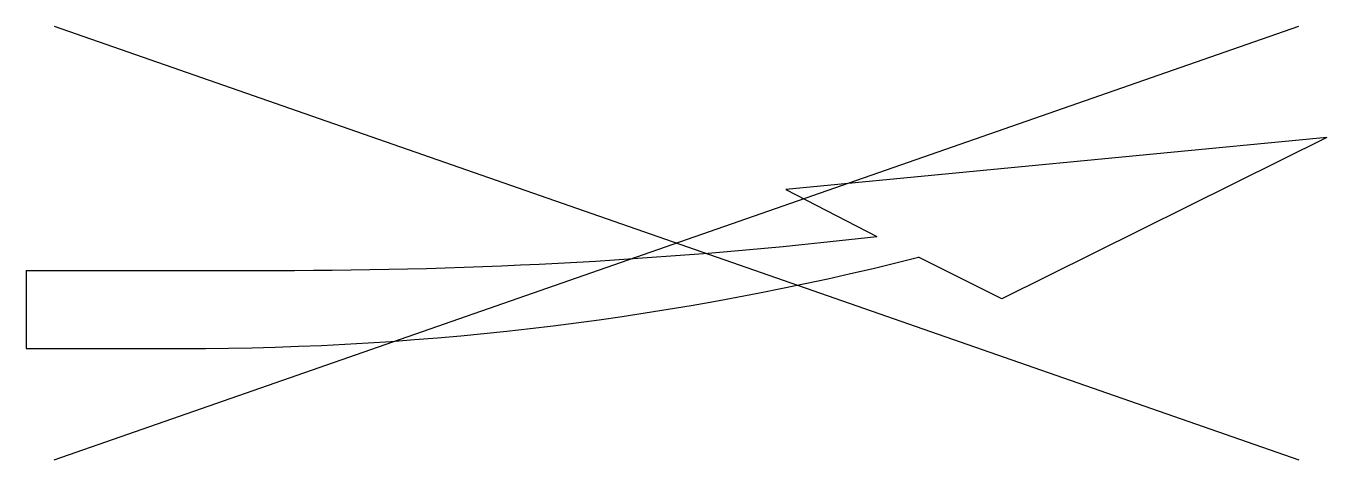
# Model space of a CAD drawing. Header units: metres. Extents: x 0 to 5, y -0.58 to 1.09.
import ezdxf

# ---------------------------------------------------------------- set-up
doc = ezdxf.new("R2010")
doc.units = ezdxf.units.M
doc.header["$LTSCALE"] = 0.2

msp = doc.modelspace()

# ---------------------------------------------------------------- linework, layer by layer
for p, q in [((0.1083, 1.088), (4.8917, -0.578)), ((0.1083, -0.578), (4.8917, 1.088)), ((5, 0.66), (2.92, 0.46)), ((5, 0.66), (3.75, 0.04)), ((2.92, 0.46), (3.27, 0.28)), ((0, 0.15), (0.96, 0.15)), ((0, 0.15), (0, -0.15)), ((3.75, 0.04), (3.43, 0.2)), ((0, -0.15), (0.6, -0.15))]:
    msp.add_line(p, q)
for centre, radius, start, end in [((0.992, 20.17), 20.02, 269.90844, 276.53364), ((0.6094, 11.39), 11.54, 269.95315, 284.14735)]:
    msp.add_arc(centre, radius, start, end)

doc.saveas('drawing.dxf')
